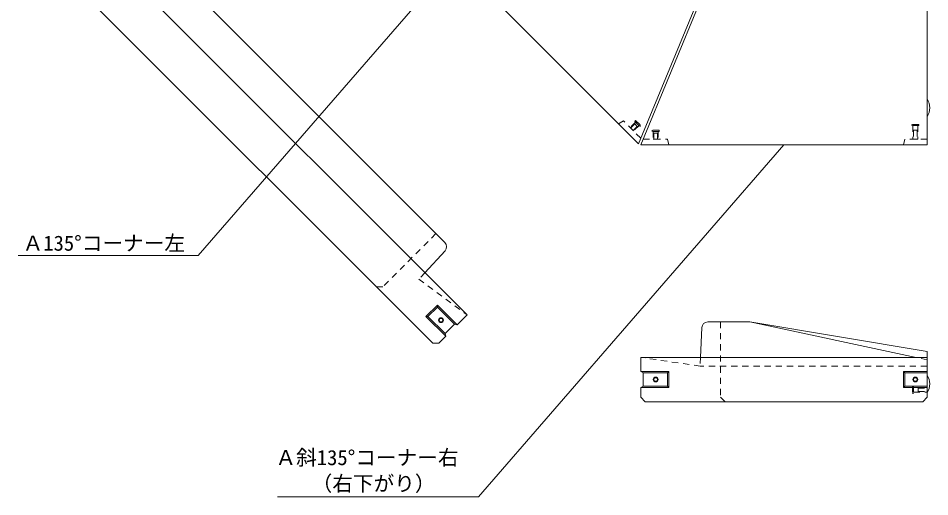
# Model space of a CAD drawing. Units: millimetres at full size; details may follow other scales. Extents: x 15766 to 83153, y 33859 to 66135.
# Drawn here: x 74675 to 77762, y 49352 to 50972 of the extents above; entities that cross this region are included whole.
import ezdxf
from ezdxf.enums import TextEntityAlignment as Align

# ---------------------------------------------------------------- set-up
doc = ezdxf.new("R2010")
doc.units = ezdxf.units.MM
doc.header["$LTSCALE"] = 28
doc.linetypes.add('USER2', pattern=[1.35, 0.75, -0.6])
for name, color, linetype, lineweight in [('インサート', 3, 'USER2', 5), ('引出線', 4, 'Continuous', 13), ('本体', 2, 'Continuous', 13)]:
    doc.layers.add(name, color=color, linetype=linetype, lineweight=lineweight)
doc.styles.add('ＭＳ ゴシック', font='')
doc.styles.get('ＭＳ ゴシック').set_extended_font_data('MS Gothic')

# ---------------------------------------------------------------- blocks, each defined once
blk = doc.blocks.new('filled_arrow')
at = {"color": 0, "linetype": 'Continuous', "lineweight": -2}
blk.add_solid([(7.5, 1.25), (0, 0), (7.5, -1.25)], dxfattribs=at)

msp = doc.modelspace()

# ---------------------------------------------------------------- linework, layer by layer
at = {"layer": 'インサート'}
for p, q in [((76765.61, 50625.81), (76762.78, 50622.98)), ((76762.78, 50622.98), (76779.75, 50606.01)), ((76765.61, 50625.81), (76782.58, 50608.84)), ((76765.43, 50620.33), (76747.04, 50601.94)), ((76747.04, 50601.94), (76758.71, 50590.28)), ((76762.78, 50614.49), (76748.63, 50600.35)), ((76771.26, 50606.01), (76757.12, 50591.87)), ((76777.1, 50608.66), (76758.71, 50590.28)), ((76762.78, 50614.49), (76771.26, 50606.01)), ((76782.58, 50608.84), (76779.75, 50606.01)), ((76821.33, 50592.78), (76821.33, 50588.78)), ((76845.33, 50592.78), (76821.33, 50592.78)), ((76845.33, 50592.78), (76845.33, 50588.78)), ((77700.57, 50612.78), (77700.57, 50608.78)), ((77724.57, 50612.78), (77700.57, 50612.78)), ((77724.57, 50608.78), (77700.57, 50608.78)), ((77704.32, 50608.78), (77704.32, 50562.78)), ((77706.57, 50592.78), (77706.57, 50562.78)), ((77718.57, 50592.78), (77706.57, 50592.78)), ((77718.57, 50592.78), (77718.57, 50562.78)), ((77720.82, 50608.78), (77720.82, 50562.78)), ((77724.57, 50612.78), (77724.57, 50608.78)), ((76845.33, 50588.78), (76821.33, 50588.78)), ((76825.08, 50588.78), (76825.08, 50562.78)), ((76841.58, 50562.78), (76825.08, 50562.78)), ((76827.33, 50582.78), (76827.33, 50562.78)), ((76839.33, 50582.78), (76827.33, 50582.78)), ((76839.33, 50582.78), (76839.33, 50562.78)), ((76841.58, 50588.78), (76841.58, 50562.78)), ((77720.82, 50562.78), (77704.32, 50562.78)), ((77702.57, 49725.78), (77706.57, 49725.78)), ((77702.57, 49725.78), (77702.57, 49701.78)), ((77702.57, 49701.78), (77706.57, 49701.78)), ((77706.57, 49725.78), (77706.57, 49701.78)), ((77706.57, 49722.03), (77752.57, 49722.03)), ((77706.57, 49705.53), (77752.57, 49705.53)), ((77722.57, 49719.78), (77752.57, 49719.78)), ((77722.57, 49719.78), (77722.57, 49707.78)), ((77722.57, 49707.78), (77752.57, 49707.78)), ((77752.57, 49722.03), (77752.57, 49705.53))]:
    msp.add_line(p, q, dxfattribs=at)
at = {"layer": 'インサート', "linetype": 'Continuous'}
for centre, radius in [((76106.58, 49949.81), 8.25), ((76106.58, 49949.81), 6), ((76833.33, 49748.78), 8.25), ((76833.33, 49748.78), 6), ((77712.57, 49748.78), 8.25), ((77712.57, 49748.78), 6)]:
    msp.add_circle(centre, radius, dxfattribs=at)
at = {"layer": '引出線'}
for points in [[(76152.81, 51169.3), (75284.64, 50169.13), (74674.89, 50169.13)], [(77267.95, 50543.78), (76233.26, 49351.77), (75553.07, 49351.77)]]:
    msp.add_lwpolyline(points, dxfattribs=at)
at = {"layer": '本体'}
for p, q in [((75530.83, 51791.29), (76774.8, 50547.32)), ((75035.85, 51296.31), (76119.81, 50212.36)), ((74951, 51211.46), (76194.97, 49967.49)), ((77044.04, 51197.32), (76774.8, 50547.32)), ((77052.57, 51193.78), (76783.33, 50543.78)), ((77752.57, 50543.78), (77752.57, 51193.78)), ((74855.54, 51094.79), (76078.3, 49872.03)), ((77752.57, 50543.78), (76783.33, 50543.78)), ((76120.38, 50184.67), (76052.04, 50110.42)), ((76194.97, 49967.49), (76161.38, 49933.9)), ((77152.57, 49943.78), (77009.63, 49943.78)), ((77752.57, 49843.78), (77152.57, 49943.78)), ((76152.28, 49935.93), (76120.46, 49904.11)), ((76152.28, 49935.93), (76161.38, 49933.9)), ((76989.65, 49924.61), (76985.47, 49823.78)), ((76122.49, 49895.01), (76099.51, 49872.03)), ((76120.46, 49904.11), (76122.49, 49895.01)), ((76099.51, 49872.03), (76078.3, 49872.03)), ((77752.57, 49823.78), (76783.33, 49823.78)), ((76783.33, 49823.78), (76783.33, 49776.28)), ((77752.57, 49843.78), (77752.57, 49688.78)), ((76791.2, 49771.28), (76783.33, 49776.28)), ((76791.2, 49771.28), (76791.2, 49726.28)), ((76791.2, 49726.28), (76783.33, 49721.28)), ((76783.33, 49721.28), (76783.33, 49688.78)), ((76783.33, 49688.78), (76798.33, 49673.78)), ((77737.57, 49673.78), (76798.33, 49673.78)), ((77752.57, 49688.78), (77737.57, 49673.78))]:
    msp.add_line(p, q, dxfattribs=at)
at = {"layer": '本体', "linetype": 'USER2', "lineweight": 9}
for p, q in [((76724.59, 50624.39), (76707.62, 50614.49)), ((76782.67, 50566.32), (76724.59, 50624.39)), ((76791.2, 50562.78), (76873.33, 50562.78)), ((76873.33, 50562.78), (76878.33, 50543.78)), ((77677.57, 50562.78), (77672.57, 50543.78)), ((77752.57, 50562.78), (77677.57, 50562.78)), ((76089.44, 50242.72), (75909.13, 50062.41)), ((76052.04, 50110.42), (76031.7, 50088.33)), ((76031.7, 50088.33), (76194.97, 49967.49)), ((75909.13, 50062.41), (75887.92, 50062.41)), ((77052.57, 49943.78), (77052.57, 49688.78)), ((76984.23, 49793.78), (76783.33, 49823.78)), ((76985.47, 49823.78), (76984.23, 49793.78)), ((77752.57, 49815.78), (77715.07, 49823.78)), ((77752.57, 49793.78), (76984.23, 49793.78)), ((77052.57, 49688.78), (77067.57, 49673.78))]:
    msp.add_line(p, q, dxfattribs=at)
at = {"layer": '本体', "lineweight": 5}
for p, q in [((76094.21, 50001.08), (76055.32, 49962.19)), ((76094.21, 49994.01), (76062.39, 49962.19)), ((76094.21, 50001.08), (76161.38, 49933.9)), ((76094.21, 50001.08), (76094.21, 49994.01)), ((76094.21, 49994.01), (76152.28, 49935.93)), ((76055.32, 49962.19), (76122.49, 49895.01)), ((76062.39, 49962.19), (76055.32, 49962.19)), ((76062.39, 49962.19), (76120.46, 49904.11)), ((76878.33, 49776.28), (76783.33, 49776.28)), ((76873.33, 49771.28), (76791.2, 49771.28)), ((76878.33, 49776.28), (76873.33, 49771.28)), ((76873.33, 49771.28), (76873.33, 49726.28)), ((76878.33, 49776.28), (76878.33, 49721.28)), ((77672.57, 49776.28), (77752.57, 49776.28)), ((77672.57, 49776.28), (77672.57, 49721.28)), ((77672.57, 49776.28), (77677.57, 49771.28)), ((77677.57, 49771.28), (77752.57, 49771.28)), ((77677.57, 49771.28), (77677.57, 49726.28)), ((76878.33, 49721.28), (76783.33, 49721.28)), ((76873.33, 49726.28), (76791.2, 49726.28)), ((76873.33, 49726.28), (76878.33, 49721.28)), ((77677.57, 49726.28), (77672.57, 49721.28)), ((77672.57, 49721.28), (77752.57, 49721.28)), ((77677.57, 49726.28), (77752.57, 49726.28))]:
    msp.add_line(p, q, dxfattribs=at)
at = {"layer": '本体', "lineweight": 9}
msp.add_line((77715.07, 49823.78), (77152.57, 49943.78), dxfattribs=at)
at = {"layer": '本体'}
for centre, radius, start, end in [((77707.07, 50668.78), 54.5, 326.60151, 33.39849), ((76105.67, 50198.22), 20, 317.37191, 45), ((77009.63, 49923.78), 20, 90, 177.62809), ((77707.07, 49733.78), 54.5, 326.60151, 33.39849)]:
    msp.add_arc(centre, radius, start, end, dxfattribs=at)

# ---------------------------------------------------------------- block references
at = {"layer": '引出線', "xscale": 0.16, "yscale": 0.16, "rotation": 229}
msp.add_blockref('filled_arrow', (77267.95, 50543.78), dxfattribs=at)

# ---------------------------------------------------------------- texts
at = {"layer": '引出線', "style": 'ＭＳ ゴシック'}
msp.add_text('Ａ135°コーナー左', height=51.27, dxfattribs=at).set_placement((74964.77, 50236.12), align=Align.TOP_CENTER)
for s, p in [('Ａ斜135°コーナー右', (75546, 49443.49)), ('（右下がり）', (75668.37, 49355.74))]:
    msp.add_text(s, height=51.27, dxfattribs=at).set_placement(p, align=Align.BOTTOM_LEFT)

doc.saveas('drawing.dxf')
